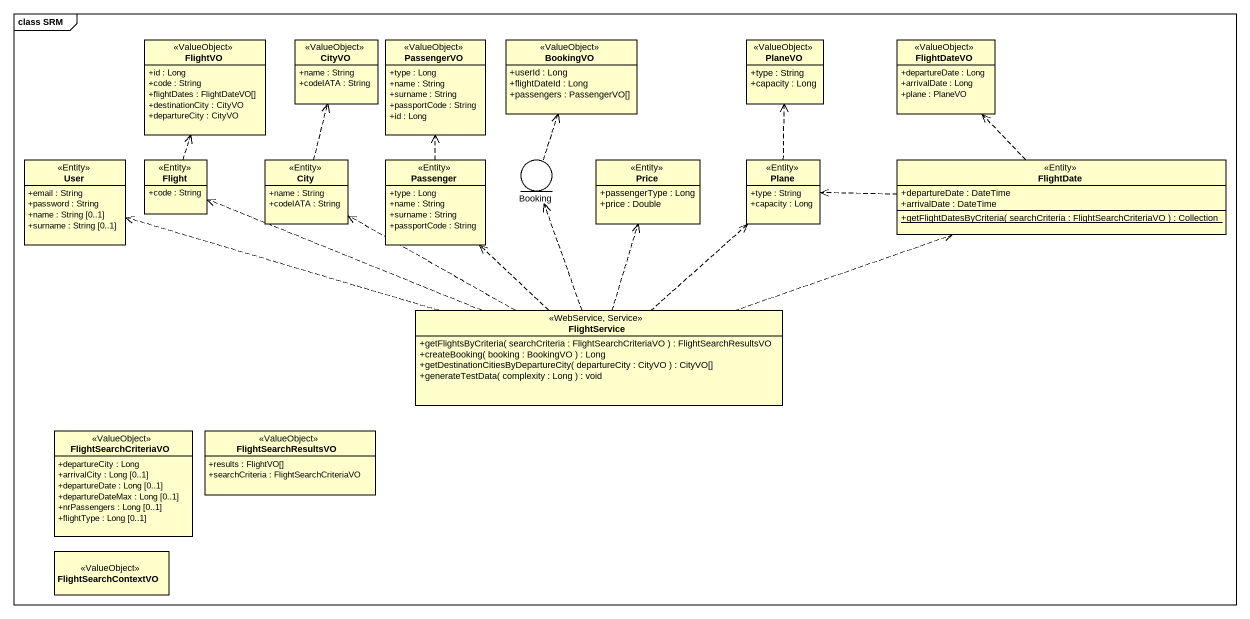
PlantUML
@startuml
mainframe class SRM
allowmixing
hide circle
hide empty members
skinparam classAttributeIconSize 0
class FlightVO <<ValueObject>> {
  +id : Long
  +code : String
  +flightDates : FlightDateVO[]
  +destinationCity : CityVO
  +departureCity : CityVO
}
class CityVO <<ValueObject>> {
  +name : String
  +codeIATA : String
}
class PassengerVO <<ValueObject>> {
  +type : Long
  +name : String
  +surname : String
  +passportCode : String
  +id : Long
}
class BookingVO <<ValueObject>> {
  +userId : Long
  +flightDateId : Long
  +passengers : PassengerVO[]
}
class PlaneVO <<ValueObject>> {
  +type : String
  +capacity : Long
}
class FlightDateVO <<ValueObject>> {
  +departureDate : Long
  +arrivalDate : Long
  +plane : PlaneVO
}
class User <<Entity>> {
  +email : String
  +password : String
  +name : String [0..1]
  +surname : String [0..1]
}
class Flight <<Entity>> {
  +code : String
}
class City <<Entity>> {
  +name : String
  +codeIATA : String
}
class Passenger <<Entity>> {
  +type : Long
  +name : String
  +surname : String
  +passportCode : String
}
entity Booking
class Price <<Entity>> {
  +passengerType : Long
  +price : Double
}
class Plane <<Entity>> {
  +type : String
  +capacity : Long
}
class FlightDate <<Entity>> {
  +departureDate : DateTime
  +arrivalDate : DateTime
  {static} +getFlightDatesByCriteria( searchCriteria : FlightSearchCriteriaVO ) : Collection
}
class FlightService <<WebService, Service>> {
  +getFlightsByCriteria( searchCriteria : FlightSearchCriteriaVO ) : FlightSearchResultsVO
  +createBooking( booking : BookingVO ) : Long
  +getDestinationCitiesByDepartureCity( departureCity : CityVO ) : CityVO[]
  +generateTestData( complexity : Long ) : void
}
class FlightSearchCriteriaVO <<ValueObject>> {
  +departureCity : Long
  +arrivalCity : Long [0..1]
  +departureDate : Long [0..1]
  +departureDateMax : Long [0..1]
  +nrPassengers : Long [0..1]
  +flightType : Long [0..1]
}
class FlightSearchResultsVO <<ValueObject>> {
  +results : FlightVO[]
  +searchCriteria : FlightSearchCriteriaVO
}
class FlightSearchContextVO <<ValueObject>>
Flight .up.> FlightVO
City .up.> CityVO
Passenger .up.> PassengerVO
Booking .up.> BookingVO
Plane .up.> PlaneVO
FlightDate .up.> FlightDateVO
FlightDate .left.> Plane
FlightService .left.> User
FlightService .left.> Flight
FlightService .left.> City
FlightService .up.> Passenger
FlightService .up.> Booking
FlightService .up.> Price
FlightService .up.> Plane
FlightService .right.> FlightDate
@enduml
